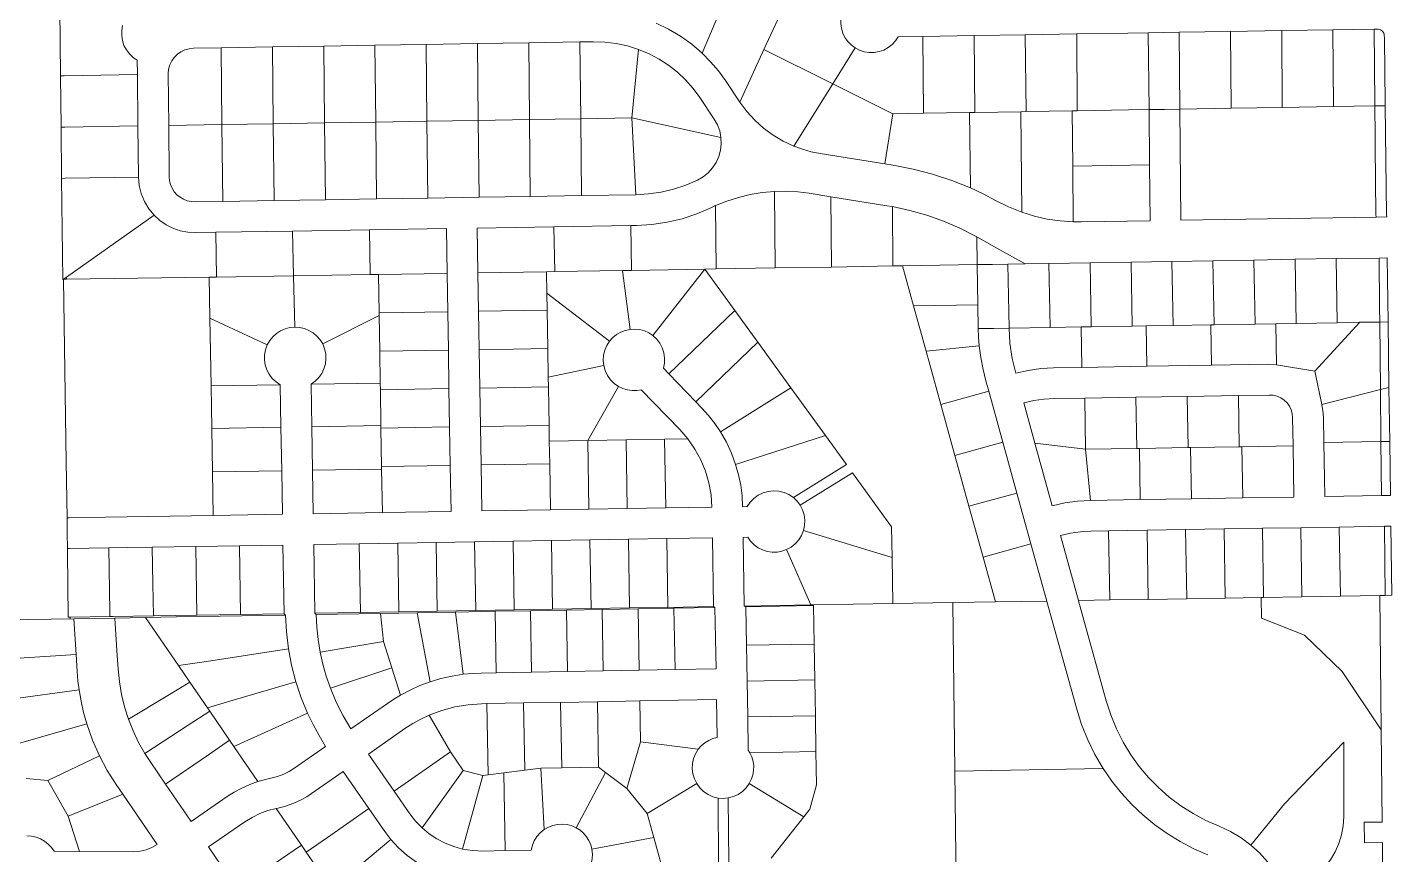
# Model space of a CAD drawing. Header units: feet. Extents: x 865220 to 2841409, y -2240498 to 948907.
# Drawn here: x 2836059 to 2838721, y 942249 to 943864 of the extents above; entities that cross this region are included whole.
import ezdxf

# ---------------------------------------------------------------- set-up
doc = ezdxf.new("R2010")
doc.units = ezdxf.units.FT
doc.header["$LTSCALE"] = 0.015
doc.header["$MEASUREMENT"] = 0
doc.layers.add('Dakota County Parcels', color=7, linetype='Continuous')

msp = doc.modelspace()

# ---------------------------------------------------------------- linework, layer by layer
at = {"layer": 'Dakota County Parcels', "lineweight": 5}
for p, q in [((2837375.9, 943813.8), (2837476.6, 944052.3)), ((2837496.4, 943820.7), (2837542.4, 943920.6)), ((2836124.2, 943769.3), (2836122.8, 943901.2)), ((2838406.5, 943856.2), (2838506.5, 943857.8)), ((2838506.5, 943857.8), (2838606.5, 943859.4)), ((2838507.6, 943707.8), (2838506.5, 943857.8)), ((2838606.5, 943859.4), (2838686.7, 943860.7)), ((2838607.6, 943709.4), (2838606.5, 943859.4)), ((2838686.7, 943860.7), (2838692.2, 943860.8)), ((2838688.2, 943715.4), (2838686.7, 943860.7)), ((2836737.5, 943829.1), (2836837.5, 943830.7)), ((2836837.5, 943830.7), (2836937.5, 943832.4)), ((2836839.1, 943680.8), (2836837.5, 943830.7)), ((2836937.5, 943832.4), (2837037.5, 943834)), ((2836939.1, 943682.4), (2836937.5, 943832.4)), ((2837037.5, 943834), (2837137.5, 943835.6)), ((2837039.1, 943684), (2837037.5, 943834)), ((2837137.5, 943835.6), (2837163.6, 943836)), ((2837139.1, 943685.6), (2837137.5, 943835.6)), ((2837758.5, 943845.7), (2837806.4, 943846.4)), ((2837806.4, 943846.4), (2837906.3, 943848.1)), ((2837807.7, 943696.5), (2837806.4, 943846.4)), ((2837906.3, 943848.1), (2838006.3, 943849.7)), ((2837907.7, 943698.1), (2837906.3, 943848.1)), ((2838006.3, 943849.7), (2838106.6, 943851.3)), ((2838007.7, 943699.7), (2838006.3, 943849.7)), ((2838107.7, 943701.3), (2838106.6, 943851.3)), ((2838247.6, 943703.6), (2838246.2, 943853.6)), ((2838306.6, 943854.6), (2838406.5, 943856.2)), ((2838307.6, 943704.6), (2838306.6, 943854.6)), ((2838407.6, 943706.2), (2838406.5, 943856.2)), ((2838706.6, 943850.8), (2838706.7, 943841.6)), ((2838706.7, 943841.6), (2838708.4, 943715.9)), ((2836383.8, 943823.4), (2836437.6, 943824.3)), ((2836437.6, 943824.3), (2836537.6, 943825.9)), ((2836439.2, 943674.3), (2836437.6, 943824.3)), ((2836537.6, 943825.9), (2836637.6, 943827.5)), ((2836539.2, 943675.9), (2836537.6, 943825.9)), ((2836637.6, 943827.5), (2836737.5, 943829.1)), ((2836639.2, 943677.5), (2836637.6, 943827.5)), ((2836739.2, 943679.1), (2836737.5, 943829.1)), ((2837239, 943687.2), (2837251.8, 943821.1)), ((2837449.3, 943718.4), (2837496.4, 943820.7)), ((2837496.4, 943820.7), (2837630.6, 943753.8)), ((2837630.6, 943753.8), (2837674.3, 943823.9)), ((2836274.2, 943771.8), (2836273.9, 943799.8)), ((2836124.2, 943769.3), (2836131.2, 943769.5)), ((2836125.3, 943669.4), (2836124.2, 943769.3)), ((2836131.2, 943769.5), (2836274.2, 943771.8)), ((2836275.3, 943671.8), (2836274.2, 943771.8)), ((2836335.3, 943672.6), (2836334.2, 943773.9)), ((2837421.3, 943760.3), (2837449.3, 943718.4)), ((2837554.8, 943632.2), (2837630.6, 943753.8)), ((2837630.6, 943753.8), (2837747.8, 943695.5)), ((2837371.4, 943727), (2837399.4, 943685.1)), ((2837807.7, 943696.5), (2837897.7, 943697.9)), ((2837897.7, 943697.9), (2837907.7, 943698.1)), ((2837899.1, 943550.6), (2837897.7, 943697.9)), ((2837907.7, 943698.1), (2837997.7, 943699.5)), ((2837997.7, 943699.5), (2838007.7, 943699.7)), ((2837999.5, 943503.1), (2837997.7, 943699.5)), ((2838007.7, 943699.7), (2838097.7, 943701.2)), ((2838097.7, 943701.2), (2838107.7, 943701.3)), ((2838098.7, 943593.2), (2838097.7, 943701.2)), ((2838248.6, 943595.6), (2838247.6, 943703.6)), ((2838307.6, 943704.6), (2838407.6, 943706.2)), ((2838309.6, 943487.6), (2838307.6, 943704.6)), ((2838407.6, 943706.2), (2838507.6, 943707.8)), ((2838507.6, 943707.8), (2838607.6, 943709.4)), ((2838607.6, 943709.4), (2838688.3, 943710.7)), ((2838688.3, 943710.7), (2838688.2, 943715.4)), ((2838688.8, 943652.5), (2838688.3, 943710.7)), ((2836132.3, 943669.5), (2836275.3, 943671.8)), ((2836276.3, 943571.8), (2836275.3, 943671.8)), ((2836335.3, 943672.6), (2836439.2, 943674.3)), ((2836336.3, 943572.4), (2836335.3, 943672.6)), ((2836439.2, 943674.3), (2836539.2, 943675.9)), ((2836440.8, 943524.3), (2836439.2, 943674.3)), ((2836539.2, 943675.9), (2836639.2, 943677.5)), ((2836540.8, 943525.9), (2836539.2, 943675.9)), ((2836639.2, 943677.5), (2836739.2, 943679.1)), ((2836640.8, 943527.5), (2836639.2, 943677.5)), ((2836739.2, 943679.1), (2836839.1, 943680.8)), ((2836740.8, 943529.2), (2836739.2, 943679.1)), ((2836839.1, 943680.8), (2836939.1, 943682.4)), ((2836840.7, 943530.8), (2836839.1, 943680.8)), ((2836939.1, 943682.4), (2837039.1, 943684)), ((2836940.7, 943532.4), (2836939.1, 943682.4)), ((2837039.1, 943684), (2837139.1, 943685.6)), ((2837040.7, 943534), (2837039.1, 943684)), ((2837139.1, 943685.6), (2837239, 943687.2)), ((2837140.7, 943535.6), (2837139.1, 943685.6)), ((2837246.5, 943537.4), (2837239, 943687.2)), ((2837239, 943687.2), (2837412.6, 943649.4)), ((2837732.2, 943597.7), (2837747.8, 943695.5)), ((2837747.8, 943695.5), (2837807.7, 943696.5)), ((2836125.3, 943669.4), (2836132.3, 943669.5)), ((2836126.4, 943569.4), (2836125.3, 943669.4)), ((2838689.1, 943632.5), (2838688.8, 943652.5)), ((2837606.3, 943617.7), (2837732.2, 943597.7)), ((2838690.4, 943498.6), (2838689.1, 943632.5)), ((2837732.2, 943597.7), (2837748.8, 943595)), ((2838098.7, 943593.2), (2838248.6, 943595.6)), ((2838099.7, 943484.5), (2838098.7, 943593.2)), ((2838249.7, 943486.6), (2838248.6, 943595.6)), ((2836126.4, 943569.4), (2836133.5, 943569.5)), ((2836128.5, 943371.4), (2836126.4, 943569.4)), ((2836133.5, 943569.5), (2836276.3, 943571.8)), ((2837140.7, 943535.6), (2837246.5, 943537.4)), ((2837518.1, 943394.5), (2837516.8, 943543.7)), ((2837584.8, 943540.2), (2837626.8, 943533.5)), ((2836386.7, 943523.4), (2836440.8, 943524.3)), ((2836440.8, 943524.3), (2836540.8, 943525.9)), ((2836540.8, 943525.9), (2836640.8, 943527.5)), ((2836640.8, 943527.5), (2836740.8, 943529.2)), ((2836740.8, 943529.2), (2836840.7, 943530.8)), ((2836840.7, 943530.8), (2836940.7, 943532.4)), ((2836940.7, 943532.4), (2837040.7, 943534)), ((2837040.7, 943534), (2837140.7, 943535.6)), ((2837402, 943516.1), (2837393, 943511.9)), ((2837403.2, 943392.6), (2837402, 943516.1)), ((2837628.1, 943396.3), (2837626.8, 943533.5)), ((2837626.8, 943533.5), (2837736.3, 943516)), ((2837747, 943514.2), (2837736.3, 943516)), ((2837748.1, 943398.3), (2837747, 943514.2)), ((2836135.7, 943376.5), (2836306.6, 943497.4)), ((2838099.7, 943484.5), (2838115.4, 943484.4)), ((2838115.4, 943484.4), (2838249.7, 943486.6)), ((2838309.6, 943487.6), (2838690.5, 943493.9)), ((2838690.4, 943498.6), (2838690.5, 943493.9)), ((2838690.5, 943493.9), (2838711.3, 943494.2)), ((2838711.2, 943499), (2838711.3, 943494.2)), ((2836387.6, 943463.4), (2836427, 943464.1)), ((2836427, 943464.1), (2836577, 943466.5)), ((2836428.4, 943376.4), (2836427, 943464.1)), ((2836577, 943466.5), (2836726.9, 943468.9)), ((2836578.4, 943378.9), (2836577, 943466.5)), ((2836726.9, 943468.9), (2836876.9, 943471.4)), ((2836728.3, 943381.4), (2836726.9, 943468.9)), ((2836878.3, 943383.9), (2836876.9, 943471.4)), ((2836936.9, 943472.3), (2837086.8, 943474.8)), ((2836938.3, 943384.9), (2836936.9, 943472.3)), ((2837086.8, 943474.8), (2837236.8, 943477.2)), ((2837088.2, 943387.3), (2837086.8, 943474.8)), ((2837236.8, 943477.2), (2837247.5, 943477.4)), ((2837238.2, 943389.8), (2837236.8, 943477.2)), ((2837909.3, 943456.3), (2837911.6, 943455)), ((2837912.5, 943401), (2837911.6, 943455)), ((2838052.5, 943403.3), (2838132.5, 943404.6)), ((2838132.5, 943404.6), (2838212.5, 943406)), ((2838134.6, 943279.7), (2838132.5, 943404.6)), ((2838212.5, 943406), (2838292.4, 943407.3)), ((2838214.5, 943281), (2838212.5, 943406)), ((2838292.4, 943407.3), (2838372.4, 943408.6)), ((2838294.5, 943282.3), (2838292.4, 943407.3)), ((2838372.4, 943408.6), (2838452.4, 943409.9)), ((2838374.5, 943283.7), (2838372.4, 943408.6)), ((2838452.4, 943409.9), (2838532.4, 943411.3)), ((2838454.5, 943285), (2838452.4, 943409.9)), ((2838532.4, 943411.3), (2838612.4, 943412.6)), ((2838534.5, 943286.3), (2838532.4, 943411.3)), ((2838612.4, 943412.6), (2838696.3, 943413.8)), ((2838614.4, 943287.6), (2838612.4, 943412.6)), ((2838712.3, 943414.1), (2838696.3, 943413.8)), ((2838697.3, 943317.7), (2838696.3, 943413.8)), ((2838714, 943289.1), (2838712.3, 943414.1)), ((2836428.4, 943376.4), (2836578.4, 943378.9)), ((2836578.4, 943378.9), (2836728.3, 943381.4)), ((2836581, 943279), (2836578.4, 943378.9)), ((2836728.3, 943381.4), (2836744.3, 943381.7)), ((2836744.3, 943381.7), (2836878.3, 943383.9)), ((2836745.6, 943306.7), (2836744.3, 943381.7)), ((2836879.5, 943308.9), (2836878.3, 943383.9)), ((2836938.3, 943384.9), (2837072.2, 943387.1)), ((2836939.5, 943309.9), (2836938.3, 943384.9)), ((2837072.2, 943387.1), (2837088.2, 943387.3)), ((2837072.9, 943345.5), (2837072.2, 943387.1)), ((2837088.2, 943387.3), (2837220.7, 943389.6)), ((2837220.7, 943389.6), (2837238.2, 943389.8)), ((2837220.7, 943389.6), (2837235.2, 943274.6)), ((2837238.2, 943389.8), (2837381.3, 943392.2)), ((2837279.7, 943262.3), (2837381.3, 943392.2)), ((2837381.3, 943392.2), (2837403.2, 943392.6)), ((2837381.3, 943392.2), (2837439.6, 943311.7)), ((2837403.2, 943392.6), (2837518.1, 943394.5)), ((2837518.1, 943394.5), (2837628.1, 943396.3)), ((2837628.1, 943396.3), (2837748.1, 943398.3)), ((2837748.1, 943398.3), (2837766.5, 943398.6)), ((2837766.5, 943398.6), (2837912.5, 943401)), ((2837766.5, 943398.6), (2837788.1, 943320.6)), ((2837913.8, 943322.7), (2837912.5, 943401)), ((2837972.5, 943402), (2838006, 943402.5)), ((2837974.6, 943277), (2837972.5, 943402)), ((2838006, 943402.5), (2838052.5, 943403.3)), ((2838054.6, 943278.4), (2838052.5, 943403.3)), ((2836128.5, 943371.4), (2836130.3, 943372.7)), ((2836130.3, 943372.7), (2836135.7, 943376.5)), ((2836130.3, 943372.7), (2836135.7, 943372.8)), ((2836135.7, 943372.8), (2836135.7, 943376.5)), ((2836135.7, 943372.8), (2836414.4, 943376.2)), ((2836414.4, 943376.2), (2836428.4, 943376.4)), ((2836415.7, 943296.2), (2836414.4, 943376.2)), ((2837072.9, 943345.5), (2837195.2, 943251.6)), ((2837073.5, 943312.1), (2837072.9, 943345.5)), ((2836635.6, 943246), (2836745.6, 943301.7)), ((2836745.6, 943306.7), (2836879.5, 943308.9)), ((2836745.6, 943301.7), (2836745.6, 943306.7)), ((2836746.8, 943231.7), (2836745.6, 943301.7)), ((2836880.8, 943233.9), (2836879.5, 943308.9)), ((2836939.5, 943309.9), (2837073.5, 943312.1)), ((2836940.8, 943234.9), (2836939.5, 943309.9)), ((2837074.7, 943237.1), (2837073.5, 943312.1)), ((2837310.9, 943187.7), (2837439.6, 943311.7)), ((2837439.6, 943311.7), (2837484.6, 943249.6)), ((2837788.1, 943320.6), (2837913.8, 943322.7)), ((2837788.1, 943320.6), (2837812.6, 943232)), ((2837914.6, 943276), (2837913.8, 943322.7)), ((2838697.6, 943288.8), (2838697.3, 943317.7)), ((2836417.9, 943164.3), (2836415.7, 943296.2)), ((2836415.7, 943296.2), (2836527.6, 943244.2)), ((2837974.6, 943277), (2838054.6, 943278.4)), ((2838054.6, 943278.4), (2838115.2, 943279.4)), ((2838115.2, 943279.4), (2838134.6, 943279.7)), ((2838116.5, 943200.4), (2838115.2, 943279.4)), ((2838134.6, 943279.7), (2838214.5, 943281)), ((2838214.5, 943281), (2838241.8, 943281.5)), ((2838241.8, 943281.5), (2838294.5, 943282.3)), ((2838243.1, 943202.5), (2838241.8, 943281.5)), ((2838294.5, 943282.3), (2838368.3, 943283.6)), ((2838368.3, 943283.6), (2838374.5, 943283.7)), ((2838369.6, 943204.6), (2838368.3, 943283.6)), ((2838374.5, 943283.7), (2838454.5, 943285)), ((2838454.5, 943285), (2838494.9, 943285.6)), ((2838494.9, 943285.6), (2838534.5, 943286.3)), ((2838496.2, 943205.6), (2838494.9, 943285.6)), ((2838534.5, 943286.3), (2838614.4, 943287.6)), ((2838571.3, 943192.9), (2838659, 943288.4)), ((2838614.4, 943287.6), (2838659, 943288.4)), ((2838659, 943288.4), (2838697.6, 943288.8)), ((2838714, 943289.1), (2838697.6, 943288.8)), ((2838698.9, 943156.9), (2838697.6, 943288.8)), ((2838715.7, 943161.2), (2838714, 943289.1)), ((2837363.6, 943132.9), (2837484.6, 943249.6)), ((2837484.6, 943249.6), (2837549, 943160.5)), ((2836746.8, 943231.7), (2836880.8, 943233.9)), ((2836747.8, 943169.8), (2836746.8, 943231.7)), ((2836882, 943158.9), (2836880.8, 943233.9)), ((2836940.8, 943234.9), (2837074.7, 943237.1)), ((2836942, 943159.9), (2836940.8, 943234.9)), ((2837075.7, 943181.1), (2837074.7, 943237.1)), ((2837812.6, 943232), (2837916.5, 943242.6)), ((2837812.6, 943232), (2837841.4, 943127.9)), ((2837075.7, 943181.1), (2837183.8, 943204.2)), ((2837300.4, 943198.5), (2837310.9, 943187.7)), ((2838061.6, 943199.5), (2838116.5, 943200.4)), ((2838116.5, 943200.4), (2838243.1, 943202.5)), ((2838243.1, 943202.5), (2838369.6, 943204.6)), ((2838369.6, 943204.6), (2838481.1, 943206.4)), ((2838481.1, 943206.4), (2838496.2, 943205.6)), ((2838496.2, 943205.6), (2838571.3, 943192.9)), ((2838571.3, 943192.9), (2838584.5, 943127.6)), ((2836417.9, 943164.3), (2836551.2, 943166.5)), ((2836551.2, 943166.5), (2836552.9, 943166.5)), ((2836554.3, 943083.5), (2836552.9, 943166.5)), ((2836614.2, 943084.5), (2836612.9, 943167.5)), ((2836612.9, 943167.5), (2836614.7, 943167.5)), ((2836614.7, 943167.5), (2836747.8, 943169.8)), ((2836748.1, 943156.7), (2836747.8, 943169.8)), ((2837076, 943162.1), (2837075.7, 943181.1)), ((2837310.9, 943187.7), (2837363.6, 943132.9)), ((2837929.3, 943173.8), (2837934.9, 943153.8)), ((2836419.3, 943081.3), (2836417.9, 943164.3)), ((2836748.1, 943156.7), (2836882, 943158.9)), ((2836749.2, 943086.7), (2836748.1, 943156.7)), ((2836883.3, 943084), (2836882, 943158.9)), ((2836942, 943159.9), (2837076, 943162.1)), ((2836943.2, 943084.9), (2836942, 943159.9)), ((2837077.2, 943087.2), (2837076, 943162.1)), ((2837152.7, 943057.4), (2837213, 943163)), ((2837257.2, 943156.8), (2837332.2, 943079.1)), ((2837411.6, 943074.4), (2837549, 943160.5)), ((2837549, 943160.5), (2837616.5, 943067.4)), ((2837841.4, 943127.9), (2837934.9, 943153.8)), ((2837934.9, 943153.8), (2837962.4, 943054.4)), ((2838062.6, 943139.5), (2838122.2, 943140.5)), ((2838122.2, 943140.5), (2838222.2, 943142.1)), ((2838123.9, 943040.5), (2838122.2, 943140.5)), ((2838222.2, 943142.1), (2838322.2, 943143.8)), ((2838223.8, 943042.2), (2838222.2, 943142.1)), ((2838322.2, 943143.8), (2838422.1, 943145.4)), ((2838323.8, 943043.8), (2838322.2, 943143.8)), ((2838422.1, 943145.4), (2838482.1, 943146.4)), ((2838423.8, 943045.5), (2838422.1, 943145.4)), ((2838584.5, 943127.6), (2838698.9, 943156.9)), ((2838715.7, 943161.2), (2838698.9, 943156.9)), ((2838700, 943055.5), (2838698.9, 943156.9)), ((2838717.1, 943055.8), (2838715.7, 943161.2)), ((2837363.6, 943132.9), (2837375.4, 943120.7)), ((2837841.4, 943127.9), (2837868.9, 943028.5)), ((2838003.4, 943131), (2838025.1, 943052.5)), ((2836614.2, 943084.5), (2836749.2, 943086.7)), ((2836749.3, 943081.7), (2836749.2, 943086.7)), ((2836943.2, 943084.9), (2837077.2, 943087.2)), ((2836944.5, 943010), (2836943.2, 943084.9)), ((2837077.7, 943056.2), (2837077.2, 943087.2)), ((2838528.8, 943047.2), (2838527.8, 943102.2)), ((2838588.7, 943053.7), (2838587.8, 943103.2)), ((2836419.3, 943081.3), (2836554.3, 943083.5)), ((2836420.7, 942996.3), (2836419.3, 943081.3)), ((2836555.7, 942998.5), (2836554.3, 943083.5)), ((2836615.7, 942999.5), (2836614.2, 943084.5)), ((2836749.3, 943081.7), (2836883.3, 943084)), ((2836750.5, 943006.8), (2836749.3, 943081.7)), ((2836884.5, 943009), (2836883.3, 943084)), ((2837152.7, 943057.4), (2837227.7, 943058.7)), ((2837227.7, 943058.7), (2837302.7, 943059.9)), ((2837229.9, 942924.7), (2837227.7, 943058.7)), ((2837302.7, 943059.9), (2837348.1, 943060.7)), ((2837304.9, 942925.9), (2837302.7, 943059.9)), ((2837348.1, 943060.7), (2837332.2, 943079.1)), ((2837441.2, 943010.9), (2837616.5, 943067.4)), ((2837616.5, 943067.4), (2837657.5, 943010.7)), ((2837077.7, 943056.2), (2837152.7, 943057.4)), ((2837078.5, 943012.2), (2837077.7, 943056.2)), ((2837154.9, 942923.5), (2837152.7, 943057.4)), ((2837868.9, 943028.5), (2837962.4, 943054.4)), ((2837962.4, 943054.4), (2837989.8, 942955)), ((2838025.1, 943052.5), (2838123.9, 943040.5)), ((2838025.1, 943052.5), (2838059, 942930)), ((2838123.9, 943040.5), (2838223.8, 943042.2)), ((2838123.9, 943040.5), (2838133.2, 942940.7)), ((2838223.8, 943042.2), (2838228.8, 943042.2)), ((2838228.8, 943042.2), (2838323.8, 943043.8)), ((2838230.5, 942942.3), (2838228.8, 943042.2)), ((2838323.8, 943043.8), (2838328.8, 943043.9)), ((2838328.8, 943043.9), (2838423.8, 943045.5)), ((2838330.5, 942943.9), (2838328.8, 943043.9)), ((2838423.8, 943045.5), (2838428.8, 943045.5)), ((2838428.8, 943045.5), (2838528.8, 943047.2)), ((2838430.4, 942945.6), (2838428.8, 943045.5)), ((2838530.4, 942947.2), (2838528.8, 943047.2)), ((2838588.7, 943053.7), (2838700, 943055.5)), ((2838590.4, 942948.2), (2838588.7, 943053.7)), ((2838717.1, 943055.8), (2838700, 943055.5)), ((2838701.1, 942950), (2838700, 943055.5)), ((2838718.5, 942950.3), (2838717.1, 943055.8)), ((2836750.5, 943006.8), (2836884.5, 943009)), ((2836750.6, 943001.8), (2836750.5, 943006.8)), ((2836886, 942919), (2836884.5, 943009)), ((2836944.5, 943010), (2837078.5, 943012.2)), ((2836946, 942920), (2836944.5, 943010)), ((2837079.9, 942922.2), (2837078.5, 943012.2)), ((2837553.8, 942946.3), (2837657.5, 943010.7)), ((2837868.9, 943028.5), (2837896.3, 942929.2)), ((2836420.7, 942996.3), (2836555.7, 942998.5)), ((2836422.1, 942911.3), (2836420.7, 942996.3)), ((2836557.1, 942913.6), (2836555.7, 942998.5)), ((2836615.7, 942999.5), (2836750.6, 943001.8)), ((2836617.1, 942914.5), (2836615.7, 942999.5)), ((2836752, 942916.8), (2836750.6, 943001.8)), ((2837567.3, 942931.1), (2837669.3, 942994.5)), ((2837669.3, 942994.5), (2837745.5, 942889.2)), ((2837896.3, 942929.2), (2837989.8, 942955)), ((2837989.8, 942955), (2838017.3, 942855.7)), ((2837229.9, 942924.7), (2837304.9, 942925.9)), ((2837304.9, 942925.9), (2837394.9, 942927.4)), ((2837454.9, 942928.4), (2837463.9, 942928.6)), ((2837896.3, 942929.2), (2837923.8, 942829.8)), ((2838133.2, 942940.7), (2838230.5, 942942.3)), ((2838230.5, 942942.3), (2838330.5, 942943.9)), ((2838330.5, 942943.9), (2838430.4, 942945.6)), ((2838430.4, 942945.6), (2838530.4, 942947.2)), ((2838590.4, 942948.2), (2838701.1, 942950)), ((2838706.1, 942950.1), (2838701.1, 942950)), ((2838706.1, 942950.1), (2838718.5, 942950.3)), ((2836422.1, 942911.3), (2836557.1, 942913.6)), ((2836617.1, 942914.5), (2836752, 942916.8)), ((2836752, 942916.8), (2836886, 942919)), ((2836946, 942920), (2837079.9, 942922.2)), ((2837079.9, 942922.2), (2837154.9, 942923.5)), ((2837154.9, 942923.5), (2837229.9, 942924.7)), ((2837573.7, 942881.9), (2837746.5, 942829.2)), ((2837746.5, 942829.2), (2837745.5, 942889.2)), ((2838075, 942872.1), (2838110.1, 942745.2)), ((2838134.2, 942880.7), (2838168.9, 942881.2)), ((2838168.9, 942881.2), (2838243.9, 942882.5)), ((2838171.1, 942746.3), (2838168.9, 942881.2)), ((2838243.9, 942882.5), (2838318.9, 942883.7)), ((2838246.1, 942747.5), (2838243.9, 942882.5)), ((2838318.9, 942883.7), (2838393.9, 942885)), ((2838321.1, 942748.8), (2838318.9, 942883.7)), ((2838393.9, 942885), (2838468.8, 942886.2)), ((2838396.1, 942750), (2838393.9, 942885)), ((2838468.8, 942886.2), (2838543.8, 942887.4)), ((2838471.1, 942751.2), (2838468.8, 942886.2)), ((2838543.8, 942887.4), (2838618.8, 942888.7)), ((2838546, 942752.5), (2838543.8, 942887.4)), ((2838618.8, 942888.7), (2838706.7, 942890.1)), ((2838621, 942753.7), (2838618.8, 942888.7)), ((2838719.3, 942890.3), (2838706.7, 942890.1)), ((2838708, 942755.2), (2838706.7, 942890.1)), ((2838721.1, 942755.4), (2838719.3, 942890.3)), ((2836303.1, 942849.3), (2836388.1, 942850.8)), ((2836388.1, 942850.8), (2836473.1, 942852.2)), ((2836390.3, 942716.6), (2836388.1, 942850.8)), ((2836473.1, 942852.2), (2836558.1, 942853.6)), ((2836475.3, 942718), (2836473.1, 942852.2)), ((2836560.3, 942719.4), (2836558.1, 942853.6)), ((2836618.1, 942854.6), (2836707, 942856)), ((2836620.3, 942720.4), (2836618.1, 942854.6)), ((2836707, 942856), (2836782, 942857.3)), ((2836709.3, 942722), (2836707, 942856)), ((2836782, 942857.3), (2836857, 942858.5)), ((2836784.2, 942723.2), (2836782, 942857.3)), ((2836857, 942858.5), (2836932, 942859.8)), ((2836859.2, 942724.5), (2836857, 942858.5)), ((2836932, 942859.8), (2837007, 942861)), ((2836934.2, 942725.7), (2836932, 942859.8)), ((2837007, 942861), (2837081.9, 942862.2)), ((2837009.2, 942727), (2837007, 942861)), ((2837081.9, 942862.2), (2837156.9, 942863.5)), ((2837084.2, 942728.2), (2837081.9, 942862.2)), ((2837156.9, 942863.5), (2837231.9, 942864.7)), ((2837159.1, 942729.4), (2837156.9, 942863.5)), ((2837231.9, 942864.7), (2837306.9, 942866)), ((2837234.1, 942730.7), (2837231.9, 942864.7)), ((2837306.9, 942866), (2837395.9, 942867.4)), ((2837309.1, 942731.9), (2837306.9, 942866)), ((2837395.9, 942867.4), (2837398.1, 942733.4)), ((2837455.8, 942868.4), (2837464.9, 942868.6)), ((2837458.1, 942734.4), (2837455.8, 942868.4)), ((2837923.8, 942829.8), (2838017.3, 942855.7)), ((2838017.3, 942855.7), (2838048.1, 942744.2)), ((2837540.5, 942844.5), (2837588, 942736.6)), ((2837748, 942739.2), (2837746.5, 942829.2)), ((2837923.8, 942829.8), (2837947.9, 942742.5)), ((2837592.8, 942736.6), (2837748, 942739.2)), ((2837748, 942739.2), (2837864.9, 942741.2)), ((2837864.9, 942741.2), (2837947.9, 942742.5)), ((2837864.9, 942740.1), (2837864.9, 942741.2)), ((2837947.9, 942742.5), (2838048.1, 942744.2)), ((2838048.2, 942743.4), (2838048.1, 942744.2)), ((2838048.2, 942743.4), (2838106.5, 942533.4)), ((2838110.1, 942745.2), (2838171.1, 942746.3)), ((2838110.1, 942744.5), (2838110.1, 942745.2)), ((2838164.3, 942549.4), (2838110.1, 942744.5)), ((2838171.1, 942746.3), (2838246.1, 942747.5)), ((2838246.1, 942747.5), (2838321.1, 942748.8)), ((2838321.1, 942748.8), (2838396.1, 942750)), ((2838396.1, 942750), (2838466.5, 942751.2)), ((2838466.5, 942751.2), (2838471.1, 942751.2)), ((2838467.3, 942710.8), (2838466.5, 942751.2)), ((2838471.1, 942751.2), (2838546, 942752.5)), ((2838546, 942752.5), (2838621, 942753.7)), ((2838621, 942753.7), (2838698.1, 942755)), ((2838698.1, 942755), (2838708, 942755.2)), ((2838700.7, 942493.1), (2838698.1, 942755)), ((2838721.1, 942755.4), (2838708, 942755.2)), ((2836139.3, 942712.4), (2836143.2, 942712.5)), ((2836143.2, 942712.5), (2836220.4, 942713.8)), ((2836143.2, 942709.4), (2836143.2, 942712.5)), ((2836289.9, 942712), (2836349.8, 942713.1)), ((2836390.3, 942716.6), (2836475.3, 942718)), ((2836475.3, 942718), (2836560.3, 942719.4)), ((2836560.3, 942719.4), (2836563.1, 942716.9)), ((2836620.3, 942720.4), (2836709.3, 942722)), ((2836620.3, 942720.4), (2836623.1, 942717.9)), ((2836748.1, 942720.2), (2836623.1, 942717.9)), ((2836709.3, 942722), (2836784.2, 942723.2)), ((2836820, 942721.5), (2836748.1, 942720.2)), ((2836748.1, 942720.2), (2836754.1, 942665.3)), ((2836784.2, 942723.2), (2836859.2, 942724.5)), ((2836894.6, 942722.8), (2836820, 942721.5)), ((2836820, 942721.5), (2836845.3, 942586.5)), ((2836859.2, 942724.5), (2836934.2, 942725.7)), ((2836972, 942724.2), (2836894.6, 942722.8)), ((2836894.6, 942722.8), (2836909.7, 942601.2)), ((2836934.2, 942725.7), (2837009.2, 942727)), ((2837041, 942725.4), (2836972, 942724.2)), ((2836974.1, 942604.2), (2836972, 942724.2)), ((2837009.2, 942727), (2837084.2, 942728.2)), ((2837111, 942726.7), (2837041, 942725.4)), ((2837043.1, 942605.4), (2837041, 942725.4)), ((2837084.2, 942728.2), (2837159.1, 942729.4)), ((2837180.9, 942727.9), (2837111, 942726.7)), ((2837113.1, 942606.7), (2837111, 942726.7)), ((2837159.1, 942729.4), (2837234.1, 942730.7)), ((2837250.9, 942729.1), (2837180.9, 942727.9)), ((2837183.1, 942607.9), (2837180.9, 942727.9)), ((2837234.1, 942730.7), (2837309.1, 942731.9)), ((2837320.9, 942730.4), (2837250.9, 942729.1)), ((2837253.1, 942609.2), (2837250.9, 942729.1)), ((2837309.1, 942731.9), (2837398.1, 942733.4)), ((2837400.9, 942731.8), (2837320.9, 942730.4)), ((2837323, 942610.4), (2837320.9, 942730.4)), ((2837398.1, 942733.4), (2837400.9, 942731.8)), ((2837403, 942611.9), (2837400.9, 942731.8)), ((2837458.1, 942734.4), (2837588, 942736.6)), ((2837458.1, 942734.4), (2837460.9, 942732.9)), ((2837592.8, 942735.2), (2837460.9, 942732.9)), ((2837460.9, 942732.9), (2837462.2, 942657.9)), ((2837588, 942736.6), (2837592.8, 942736.6)), ((2837592.8, 942735.2), (2837592.8, 942736.6)), ((2837592.8, 942735.2), (2837594.2, 942660.3)), ((2836018.3, 942707.2), (2836150.2, 942709.5)), ((2836150.2, 942709.5), (2836190.2, 942710.2)), ((2836154.6, 942639.7), (2836150.2, 942709.5)), ((2836230.3, 942710.9), (2836289.9, 942712)), ((2836235, 942637.3), (2836230.3, 942710.5)), ((2836354.2, 942618.1), (2836289.9, 942712)), ((2838467.3, 942710.8), (2838551.2, 942677.6)), ((2836754.1, 942665.3), (2836630.8, 942644.5)), ((2836754.1, 942665.3), (2836770.3, 942613.9)), ((2837594.2, 942660.3), (2837462.2, 942657.9)), ((2837594.2, 942660.3), (2837595.4, 942590.3)), ((2838551.2, 942677.6), (2838624.6, 942606.7)), ((2836022.6, 942631.3), (2836154.6, 942639.7)), ((2836156.8, 942606.5), (2836154.6, 942639.7)), ((2836236.6, 942611.6), (2836235, 942637.3)), ((2837462.2, 942657.9), (2837463.4, 942587.9)), ((2836376.4, 942585.8), (2836354.2, 942618.1)), ((2836770.3, 942613.9), (2836650.7, 942574.3)), ((2836770.3, 942613.9), (2836787.2, 942560.5)), ((2837043.1, 942605.4), (2837113.1, 942606.7)), ((2837113.1, 942606.7), (2837183.1, 942607.9)), ((2837183.1, 942607.9), (2837253.1, 942609.2)), ((2837253.1, 942609.2), (2837323, 942610.4)), ((2837323, 942610.4), (2837403, 942611.9)), ((2838624.6, 942606.7), (2838700.7, 942493.1)), ((2836410.7, 942535.6), (2836376.4, 942585.8)), ((2836974.1, 942604.2), (2836944.6, 942603.7)), ((2837043.1, 942605.4), (2836974.1, 942604.2)), ((2837595.4, 942590.3), (2837463.4, 942587.9)), ((2837463.4, 942587.9), (2837464.7, 942518)), ((2837595.4, 942590.3), (2837596.7, 942520.3)), ((2836027.3, 942552.8), (2836160.5, 942570.9)), ((2836415.2, 942529), (2836410.7, 942535.6)), ((2836454.1, 942472.3), (2836415.2, 942529)), ((2836761.9, 942544.5), (2836690.6, 942494.9)), ((2836955.7, 942543.9), (2836945.7, 942543.7)), ((2837027.7, 942545.2), (2836955.7, 942543.9)), ((2836958.2, 942404.9), (2836955.7, 942543.9)), ((2837099.7, 942546.4), (2837027.7, 942545.2)), ((2837030, 942413.9), (2837027.7, 942545.2)), ((2837171.7, 942547.7), (2837099.7, 942546.4)), ((2837102, 942418.4), (2837099.7, 942546.4)), ((2837254.1, 942549.2), (2837171.7, 942547.7)), ((2837171.7, 942547.7), (2837173.9, 942419.7)), ((2837404.1, 942551.9), (2837254.1, 942549.2)), ((2837254.1, 942549.2), (2837255.6, 942469.2)), ((2837405.4, 942477.9), (2837404.1, 942551.9)), ((2836038, 942464.8), (2836175.4, 942504.7)), ((2836885, 942449.9), (2836843.2, 942521.5)), ((2837596.7, 942520.3), (2837464.7, 942518)), ((2837464.7, 942518), (2837465.9, 942453)), ((2837596.7, 942520.3), (2837597.9, 942450.3)), ((2836796.2, 942495.3), (2836724.7, 942445.4)), ((2838700.7, 942493.1), (2838702.6, 942312.8)), ((2836288.9, 942446.4), (2836298.8, 942431.1)), ((2836462.4, 942460.1), (2836454.1, 942472.3)), ((2836509.2, 942391.8), (2836462.4, 942460.1)), ((2836641.4, 942460.5), (2836579.6, 942417.5)), ((2836885, 942449.9), (2836775, 942373.2)), ((2836909.9, 942413.7), (2836885, 942449.9)), ((2837255.6, 942469.2), (2837229, 942378.3)), ((2837255.6, 942469.2), (2837368.3, 942454.8)), ((2837468.9, 942448), (2837465.9, 942453)), ((2837597.9, 942450.3), (2837468.9, 942448)), ((2837597.9, 942450.3), (2837599.1, 942385.3)), ((2838511.6, 942348.3), (2838627.5, 942468.4)), ((2838627.5, 942468.4), (2838627.6, 942323.2)), ((2836099.5, 942393.7), (2836200.3, 942441.7)), ((2836298.8, 942431.1), (2836329.2, 942386.7)), ((2836724.7, 942445.4), (2836775, 942373.2)), ((2837173.9, 942419.7), (2837102, 942418.4)), ((2837187.5, 942409.5), (2837173.9, 942419.7)), ((2836057.2, 942397.6), (2836099.5, 942393.7)), ((2836099.5, 942393.7), (2836139.4, 942324.4)), ((2836675.4, 942411.2), (2836613.9, 942368.3)), ((2836675.4, 942411.2), (2836725.7, 942339)), ((2836909.9, 942413.7), (2836829.7, 942301.4)), ((2836948.2, 942403.7), (2836908.5, 942260.1)), ((2836948.2, 942403.7), (2836909.9, 942413.7)), ((2836958.2, 942404.9), (2836948.2, 942403.7)), ((2836989, 942408.8), (2836958.2, 942404.9)), ((2837030, 942413.9), (2836989, 942408.8)), ((2836989, 942408.8), (2836991.6, 942256.9)), ((2837061, 942417.7), (2837030, 942413.9)), ((2837102, 942418.4), (2837061, 942417.7)), ((2837061, 942417.7), (2837067.8, 942298.2)), ((2837187.5, 942409.5), (2837130, 942301.7)), ((2837229, 942378.3), (2837187.5, 942409.5)), ((2838158.2, 942417.3), (2837868.6, 942412.2)), ((2837868.6, 942413.2), (2837868.6, 942412.2)), ((2837868.6, 942412.2), (2837872.4, 942082)), ((2836139.4, 942324.4), (2836245.8, 942366.9)), ((2836245.8, 942366.9), (2836232.8, 942385.9)), ((2836312.8, 942268.9), (2836245.8, 942366.9)), ((2836329.2, 942386.7), (2836378.9, 942314.1)), ((2836449.6, 942362.6), (2836462.9, 942371)), ((2836775, 942373.2), (2836805.8, 942328.9)), ((2837268.8, 942329.4), (2837229, 942378.3)), ((2837365.2, 942387.8), (2837268.8, 942329.4)), ((2837574.4, 942323), (2837467.7, 942387.8)), ((2837586, 942337.7), (2837599.1, 942385.3)), ((2836378.9, 942314.1), (2836449.6, 942362.6)), ((2837406.9, 942359.7), (2837407.9, 942227.8)), ((2837426.9, 942359.8), (2837427.9, 942232.2)), ((2838446.5, 942267.9), (2838511.6, 942348.3)), ((2836139.4, 942324.4), (2836161.5, 942255.4)), ((2836412.7, 942264.6), (2836483.5, 942313.1)), ((2836483.5, 942313.1), (2836497.8, 942321.8)), ((2836545.2, 942339.3), (2836546.2, 942339.5)), ((2836594.2, 942267.7), (2836545.2, 942339.3)), ((2836725.7, 942339), (2836756.6, 942294.6)), ((2837281.8, 942282.3), (2837268.8, 942329.4)), ((2837510.5, 942242.4), (2837574.4, 942323)), ((2837574.4, 942323), (2837586, 942337.7)), ((2836756.6, 942294.6), (2836768.7, 942278.8)), ((2838702.6, 942312.8), (2838667.6, 942312.4)), ((2838668, 942272.4), (2838667.6, 942312.4)), ((2836412.7, 942264.6), (2836469.2, 942182.1)), ((2836603.6, 942253.9), (2836594.2, 942267.7)), ((2837281.8, 942282.3), (2837160.7, 942259.8)), ((2837305.7, 942195.6), (2837281.8, 942282.3)), ((2838703, 942272.8), (2838668, 942272.4)), ((2838703, 942272.8), (2838704.8, 942096.2)), ((2836111.5, 942255.6), (2836161.5, 942255.4)), ((2836161.5, 942255.4), (2836267.2, 942254.9)), ((2836641.1, 942199.2), (2836603.6, 942253.9)), ((2836948.2, 942256.1), (2836991.6, 942256.9)), ((2836991.6, 942256.9), (2837042.5, 942257.7))]:
    msp.add_line(p, q, dxfattribs=at)
for points in [[(2837648.3, 943891), (2837646.5, 943881.5), (2837646.2, 943871.9), (2837647.4, 943862.3), (2837650.2, 943853.1), (2837654.4, 943844.4), (2837659.9, 943836.6), (2837666.6, 943829.7), (2837674.3, 943823.9)], [(2836245.4, 943867.8), (2836243.6, 943858.1), (2836243.5, 943848.2), (2836244.9, 943838.4), (2836248, 943828.9), (2836252.6, 943820.1), (2836258.5, 943812.2), (2836265.7, 943805.4), (2836273.9, 943799.8)], [(2837375.9, 943813.8), (2837355.5, 943831.3), (2837333.6, 943846.9), (2837310.5, 943860.5), (2837286.2, 943872)], [(2838692.2, 943860.8), (2838694.6, 943860.7), (2838696.9, 943860.1), (2838699.1, 943859.3), (2838701.1, 943858), (2838702.9, 943856.5), (2838704.4, 943854.7), (2838705.7, 943852.7), (2838706.6, 943850.6)], [(2837251.8, 943821.1), (2837230.4, 943827.9), (2837208.4, 943832.6), (2837186.1, 943835.4), (2837163.6, 943836)], [(2837674.3, 943823.9), (2837683, 943819.5), (2837692.2, 943816.5), (2837701.8, 943815), (2837711.5, 943815.1), (2837721.1, 943816.7), (2837730.3, 943819.9), (2837738.8, 943824.5), (2837746.5, 943830.5), (2837753.1, 943837.6), (2837758.5, 943845.7)], [(2838106.6, 943851.3), (2838206.6, 943852.9), (2838246.2, 943853.6)], [(2838246.2, 943853.6), (2838276.2, 943854.1), (2838306.6, 943854.6)], [(2836383.8, 943823.4), (2836375.2, 943822.5), (2836367, 943820.2), (2836359.2, 943816.5), (2836352.2, 943811.6), (2836346.1, 943805.5), (2836341.1, 943798.5), (2836337.4, 943790.7), (2836335.1, 943782.5), (2836334.2, 943773.9)], [(2837371.4, 943727), (2837358.3, 943744.8), (2837343.7, 943761.4), (2837327.6, 943776.6), (2837310.3, 943790.2), (2837291.8, 943802.3), (2837272.2, 943812.6), (2837251.8, 943821.1)], [(2837421.3, 943760.3), (2837407.6, 943779.3), (2837392.4, 943797.1), (2837375.9, 943813.8)], [(2837449.3, 943718.4), (2837463, 943699.9), (2837478.5, 943682.9), (2837495.6, 943667.4), (2837514.1, 943653.7), (2837533.9, 943642), (2837554.8, 943632.2)], [(2838107.7, 943701.3), (2838207.7, 943703), (2838247.6, 943703.6)], [(2838247.6, 943703.6), (2838277.6, 943704.1), (2838307.6, 943704.6)], [(2838688.3, 943710.7), (2838708.4, 943711.1), (2838708.7, 943711.1)], [(2838708.4, 943715.9), (2838708.4, 943711.1), (2838711.2, 943499)], [(2837412.6, 943649.4), (2837410.1, 943661.9), (2837405.6, 943673.9), (2837399.4, 943685.1)], [(2837366.9, 943566), (2837377.9, 943572.3), (2837387.7, 943580.3), (2837396.2, 943589.7), (2837403.1, 943600.4), (2837408.3, 943611.9), (2837411.7, 943624.1), (2837413.1, 943636.7), (2837412.6, 943649.4)], [(2837554.8, 943632.2), (2837571.6, 943626.1), (2837588.8, 943621.2), (2837606.3, 943617.7)], [(2837899.1, 943550.6), (2837862.7, 943565.4), (2837825.4, 943577.7), (2837787.4, 943587.6), (2837748.8, 943595)], [(2836276.3, 943571.8), (2836277.7, 943555.4), (2836281.6, 943539.5), (2836287.8, 943524.2), (2836296.2, 943510.1), (2836306.6, 943497.4)], [(2836336.3, 943572.4), (2836337, 943564.7), (2836338.9, 943557.1), (2836342, 943549.9), (2836346.2, 943543.3), (2836351.3, 943537.5), (2836357.3, 943532.5), (2836364, 943528.5), (2836371.3, 943525.6), (2836378.9, 943523.9), (2836386.7, 943523.4)], [(2837246.5, 943537.4), (2837271.4, 943538.9), (2837296, 943542.5), (2837320.3, 943548.3), (2837344, 943556.1), (2837366.9, 943566)], [(2837516.8, 943543.7), (2837493.1, 943541.6), (2837469.7, 943537.8), (2837446.7, 943532.2), (2837424.1, 943525), (2837402, 943516.1)], [(2837584.8, 943540.2), (2837562.3, 943543), (2837539.5, 943544.1), (2837516.8, 943543.7)], [(2837948.1, 943526.2), (2837923.9, 943539), (2837899.1, 943550.6)], [(2837247.5, 943477.4), (2837277.6, 943479.2), (2837307.4, 943483.6), (2837336.7, 943490.5), (2837365.3, 943500), (2837393, 943511.9)], [(2837909.3, 943456.3), (2837878.5, 943472.1), (2837846.7, 943485.8), (2837814.1, 943497.5), (2837780.8, 943506.9), (2837747, 943514.2)], [(2837948.1, 943526.2), (2837973.3, 943513.6), (2837999.5, 943503.1)], [(2836306.6, 943497.4), (2836317.7, 943487.2), (2836330.1, 943478.7), (2836343.5, 943471.9), (2836357.8, 943467.1), (2836372.6, 943464.2), (2836387.6, 943463.4)], [(2837999.5, 943503.1), (2838024, 943495.6), (2838048.9, 943489.9), (2838074.2, 943486.2), (2838099.7, 943484.5)], [(2837911.6, 943455), (2837950.5, 943433.4), (2838006, 943402.5)], [(2837912.5, 943401), (2837942.5, 943401.5), (2837972.5, 943402)], [(2836136.9, 942906.6), (2836135.3, 943015), (2836130.3, 943372.7)], [(2836581, 943279), (2836571.5, 943278), (2836562.2, 943275.6), (2836553.4, 943271.7), (2836545.4, 943266.5), (2836538.3, 943260.1), (2836532.3, 943252.6), (2836527.6, 943244.2)], [(2836635.6, 943246), (2836630.6, 943254.2), (2836624.3, 943261.5), (2836617, 943267.7), (2836608.8, 943272.6), (2836599.9, 943276.2), (2836590.6, 943278.3), (2836581, 943279)], [(2837235.2, 943274.6), (2837226, 943272.6), (2837217.1, 943269.3), (2837208.9, 943264.6), (2837201.5, 943258.6), (2837195.2, 943251.6)], [(2837279.7, 943262.3), (2837271.8, 943267.5), (2837263.2, 943271.5), (2837254.1, 943274), (2837244.7, 943275), (2837235.2, 943274.6)], [(2837914.6, 943276), (2837944.6, 943276.5), (2837974.6, 943277)], [(2837914.6, 943276), (2837915.2, 943259.3), (2837916.5, 943242.6)], [(2837974.6, 943277), (2837976.4, 943247.3), (2837980.7, 943217.8), (2837987.5, 943188.8)], [(2836612.9, 943167.5), (2836621, 943173.3), (2836628, 943180.4), (2836633.7, 943188.6), (2836638.1, 943197.6), (2836640.8, 943207.2), (2836642, 943217.1), (2836641.5, 943227), (2836639.3, 943236.8), (2836635.6, 943246)], [(2837195.2, 943251.6), (2837189.8, 943243.2), (2837185.8, 943233.9), (2837183.5, 943224.2), (2837182.8, 943214.1), (2837183.8, 943204.2)], [(2837300.4, 943198.5), (2837302.4, 943208.4), (2837302.7, 943218.6), (2837301.2, 943228.7), (2837298.1, 943238.3), (2837293.4, 943247.3), (2837287.2, 943255.4), (2837279.7, 943262.3)], [(2836527.6, 943244.2), (2836524.2, 943234.9), (2836522.3, 943225.1), (2836522.2, 943215.1), (2836523.6, 943205.2), (2836526.7, 943195.7), (2836531.3, 943186.9), (2836537.3, 943178.9), (2836544.6, 943172.1), (2836552.9, 943166.5)], [(2837916.5, 943242.6), (2837919.5, 943219.4), (2837923.8, 943196.5), (2837929.3, 943173.8)], [(2837183.8, 943204.2), (2837186.6, 943194.1), (2837191, 943184.7), (2837197.1, 943176.2), (2837204.5, 943168.9), (2837213, 943163)], [(2838061.6, 943199.5), (2838036.6, 943198), (2838011.8, 943194.4), (2837987.5, 943188.8)], [(2837213, 943163), (2837221.3, 943159.1), (2837230, 943156.4), (2837239.1, 943155.2), (2837248.2, 943155.3), (2837257.2, 943156.8)], [(2838062.6, 943139.5), (2838042.7, 943138.3), (2838022.9, 943135.5), (2838003.4, 943131)], [(2838527.8, 943102.2), (2838527, 943110), (2838524.9, 943117.5), (2838521.4, 943124.6), (2838516.8, 943130.9), (2838511.2, 943136.4), (2838504.7, 943140.8), (2838497.5, 943144), (2838489.9, 943145.9), (2838482.1, 943146.4)], [(2837411.6, 943074.4), (2837400.6, 943090.7), (2837388.5, 943106.1), (2837375.4, 943120.7)], [(2838587.8, 943103.2), (2838586.9, 943115.5), (2838584.5, 943127.6)], [(2837394.9, 942927.4), (2837393.2, 942951.3), (2837389, 942974.8), (2837382.3, 942997.8), (2837373.1, 943019.9), (2837361.7, 943041), (2837348.1, 943060.7)], [(2837441.2, 943010.9), (2837433.1, 943032.8), (2837423.2, 943054.1), (2837411.6, 943074.4)], [(2837454.9, 942928.4), (2837453.7, 942949.3), (2837451.1, 942970.1), (2837446.9, 942990.7), (2837441.2, 943010.9)], [(2837553.8, 942946.3), (2837545.2, 942952.1), (2837535.6, 942956.2), (2837525.5, 942958.7), (2837515.1, 942959.4), (2837504.7, 942958.3), (2837494.7, 942955.4), (2837485.4, 942950.8), (2837477, 942944.7), (2837469.7, 942937.2), (2837463.9, 942928.6)], [(2837567.3, 942931.1), (2837561.2, 942939.3), (2837553.8, 942946.3)], [(2837573.7, 942881.9), (2837575.8, 942891.9), (2837576.3, 942902.1), (2837574.9, 942912.2), (2837571.9, 942922), (2837567.3, 942931.1)], [(2838133.2, 942940.7), (2838108.2, 942939.2), (2838083.4, 942935.6), (2838059, 942930)], [(2836136.9, 942906.6), (2836141, 942906.7), (2836211.7, 942907.8), (2836422.1, 942911.3)], [(2836137.6, 942846.6), (2836137.3, 942876.6), (2836136.9, 942906.6)], [(2837540.5, 942844.5), (2837549.5, 942849.5), (2837557.6, 942855.9), (2837564.4, 942863.6), (2837569.9, 942872.4), (2837573.7, 942881.9)], [(2838134.2, 942880.7), (2838114.2, 942879.5), (2838094.5, 942876.6), (2838075, 942872.1)], [(2836137.6, 942846.6), (2836141.7, 942846.7), (2836218.2, 942847.9)], [(2836139.3, 942712.4), (2836137.7, 942839.4), (2836137.6, 942846.6)], [(2836218.2, 942847.9), (2836254, 942848.5), (2836303.1, 942849.3)], [(2836220.4, 942713.8), (2836220.2, 942723.6), (2836218.2, 942847.9)], [(2836305.4, 942715.2), (2836304.3, 942777.9), (2836303.1, 942849.3)], [(2837464.9, 942868.6), (2837470.5, 942860.8), (2837477.3, 942853.9), (2837485, 942848.3), (2837493.6, 942843.9), (2837502.8, 942841), (2837512.3, 942839.6), (2837521.9, 942839.7), (2837531.4, 942841.4), (2837540.5, 942844.5)], [(2837864.9, 942740.1), (2837864.9, 942740.1), (2837868.6, 942413.2)], [(2836220.4, 942713.8), (2836227.1, 942713.9), (2836305.4, 942715.2)], [(2836305.4, 942715.2), (2836348.5, 942715.9), (2836390.3, 942716.6)], [(2836349.8, 942713.1), (2836350.5, 942713.1), (2836563.1, 942716.9)], [(2836568.7, 942651.2), (2836564.8, 942683.9), (2836563.1, 942716.9)], [(2836630.8, 942644.5), (2836626.8, 942668.8), (2836624.2, 942693.3), (2836623.1, 942717.9)], [(2836190.2, 942710.2), (2836229.2, 942710.9), (2836230.3, 942710.9)], [(2836568.7, 942651.2), (2836409, 942626.5), (2836354.2, 942618.1)], [(2836583.2, 942586.8), (2836574.9, 942618.8), (2836568.7, 942651.2)], [(2836650.7, 942574.3), (2836642.7, 942597.3), (2836636.1, 942620.7), (2836630.8, 942644.5)], [(2836156.8, 942606.5), (2836158.3, 942588.7), (2836160.5, 942570.9)], [(2836236.6, 942611.6), (2836239, 942586.7), (2836243.2, 942562), (2836249.1, 942537.6), (2836256.7, 942513.8)], [(2836376.4, 942585.8), (2836333.4, 942559.9), (2836256.7, 942513.8)], [(2836583.2, 942586.8), (2836461, 942550.6), (2836410.7, 942535.6)], [(2836606.2, 942525), (2836593.6, 942555.5), (2836583.2, 942586.8)], [(2836845.3, 942586.5), (2836825.4, 942579.1), (2836806, 942570.4), (2836787.2, 942560.5)], [(2836909.7, 942601.2), (2836887.9, 942597.7), (2836866.4, 942592.8), (2836845.3, 942586.5)], [(2836944.6, 942603.7), (2836927.1, 942602.9), (2836909.7, 942601.2)], [(2836160.5, 942570.9), (2836164.3, 942548.6), (2836169.3, 942526.5), (2836175.4, 942504.7)], [(2836690.6, 942494.9), (2836675.5, 942520.4), (2836662.1, 942546.9), (2836650.7, 942574.3)], [(2836787.2, 942560.5), (2836774.4, 942552.8), (2836761.9, 942544.5)], [(2836415.2, 942529), (2836373.3, 942501.7), (2836288.9, 942446.4)], [(2836945.7, 942543.7), (2836919.4, 942541.9), (2836893.4, 942537.6), (2836867.9, 942530.8), (2836843.2, 942521.5)], [(2838106.5, 942533.4), (2838116.1, 942503), (2838128, 942473.4), (2838142.1, 942444.8), (2838158.2, 942417.3)], [(2838164.3, 942549.4), (2838173.2, 942521.8), (2838184.2, 942494.9), (2838197.3, 942469), (2838212.3, 942444.1)], [(2836175.4, 942504.7), (2836186.7, 942472.7), (2836200.3, 942441.7)], [(2836256.7, 942513.8), (2836265.8, 942490.6), (2836276.6, 942468.1), (2836288.9, 942446.4)], [(2836606.2, 942525), (2836508.7, 942481), (2836462.4, 942460.1)], [(2836641.4, 942460.5), (2836628.6, 942481.4), (2836616.8, 942503), (2836606.2, 942525)], [(2836843.2, 942521.5), (2836827, 942513.8), (2836811.3, 942505.1), (2836796.2, 942495.3)], [(2837368.3, 942454.8), (2837374.2, 942461.5), (2837381, 942467.3), (2837388.6, 942472), (2837396.8, 942475.6), (2837405.4, 942477.9)], [(2836329.2, 942386.7), (2836412.8, 942444), (2836454.1, 942472.3)], [(2837365.2, 942387.8), (2837360.7, 942396.9), (2837357.7, 942406.6), (2837356.5, 942416.7), (2837357, 942426.8), (2837359.2, 942436.7), (2837363, 942446.1), (2837368.3, 942454.8)], [(2837467.7, 942387.8), (2837471.8, 942395.8), (2837474.7, 942404.4), (2837476.2, 942413.2), (2837476.4, 942422.2), (2837475.2, 942431.2), (2837472.7, 942439.8), (2837468.9, 942448)], [(2836200.3, 942441.7), (2836215.5, 942413.2), (2836232.8, 942385.9)], [(2838212.3, 942444.1), (2838228.7, 942421.4), (2838246.7, 942400), (2838266.2, 942380), (2838287.2, 942361.5), (2838309.6, 942344.7)], [(2836509.2, 942391.8), (2836521.8, 942395.4), (2836534.5, 942398.3)], [(2836534.5, 942398.3), (2836547.4, 942401.6), (2836559.8, 942406.4)], [(2836559.8, 942406.4), (2836570, 942411.5), (2836579.6, 942417.5)], [(2838158.2, 942417.3), (2838175.2, 942392.7), (2838193.8, 942369.3), (2838214, 942347.2), (2838235.7, 942326.6), (2838258.7, 942307.6), (2838283.1, 942290.2), (2838308.6, 942274.5), (2838335.1, 942260.7), (2838362.5, 942248.7)], [(2836462.9, 942371), (2836477.8, 942379), (2836493.3, 942386), (2836509.2, 942391.8)], [(2836594.9, 942356.8), (2836604.6, 942362.2), (2836613.9, 942368.3)], [(2837406.9, 942359.7), (2837396.9, 942362.2), (2837387.4, 942366.4), (2837378.8, 942372.2), (2837371.3, 942379.4), (2837365.2, 942387.8)], [(2837426.9, 942359.8), (2837436.8, 942362.5), (2837446, 942366.7), (2837454.4, 942372.5), (2837461.7, 942379.6), (2837467.7, 942387.8)], [(2836546.2, 942339.5), (2836563, 942343.7), (2836579.3, 942349.4), (2836594.9, 942356.8)], [(2837406.9, 942359.7), (2837416.9, 942358.9), (2837426.9, 942359.8)], [(2838309.6, 942344.7), (2838333.5, 942329.4), (2838358.6, 942316), (2838384.6, 942304.5)], [(2836497.8, 942321.8), (2836513, 942329.2), (2836528.8, 942335), (2836545.2, 942339.3)], [(2836603.6, 942253.9), (2836645.2, 942282.9), (2836725.7, 942339)], [(2836805.8, 942328.9), (2836817, 942314.5), (2836829.7, 942301.4)], [(2838533.2, 942183.8), (2838549.4, 942191.4), (2838564.5, 942200.9), (2838578.4, 942212.1), (2838590.9, 942224.9), (2838601.8, 942239), (2838610.9, 942254.4), (2838618.1, 942270.7), (2838623.3, 942287.8), (2838626.5, 942305.3), (2838627.6, 942323.2)], [(2836829.7, 942301.4), (2836843.6, 942289.9), (2836858.5, 942279.9), (2836874.4, 942271.6), (2836891.2, 942264.9), (2836908.5, 942260.1)], [(2837042.5, 942257.7), (2837044.7, 942267.3), (2837048.5, 942276.3), (2837053.7, 942284.7), (2837060.2, 942292), (2837067.8, 942298.2)], [(2837067.8, 942298.2), (2837075.9, 942302.9), (2837084.6, 942306.2), (2837093.7, 942308.2), (2837103.1, 942308.7), (2837112.4, 942307.8), (2837121.4, 942305.4), (2837130, 942301.7)], [(2837130, 942301.7), (2837137.6, 942296.9), (2837144.3, 942291), (2837150.2, 942284.2), (2837154.9, 942276.6), (2837158.5, 942268.4), (2837160.7, 942259.8)], [(2838384.6, 942304.5), (2838406.4, 942294.5), (2838427.2, 942282.2), (2838446.5, 942267.9)], [(2836111.5, 942255.6), (2836106.4, 942263.2), (2836100.2, 942269.9), (2836093.1, 942275.5), (2836085.2, 942280.1), (2836076.7, 942283.3), (2836067.7, 942285.3), (2836058.7, 942285.9)], [(2836312.8, 942268.9), (2836302.4, 942262.9), (2836291.1, 942258.5), (2836279.3, 942255.8), (2836267.2, 942254.9)], [(2836469.2, 942182.1), (2836553.6, 942239.8), (2836594.2, 942267.7)], [(2836768.7, 942278.8), (2836691.7, 942214.5), (2836652.8, 942182.1)], [(2836768.7, 942278.8), (2836783.8, 942262.3), (2836800.5, 942247.4), (2836818.5, 942234.2)], [(2836908.5, 942260.1), (2836928.2, 942257), (2836948.2, 942256.1)], [(2837160.7, 942259.8), (2837161.7, 942250.2), (2837161.2, 942240.7), (2837159.2, 942231.3), (2837155.7, 942222.4), (2837150.8, 942214.2)], [(2838446.5, 942267.9), (2838463.4, 942252.4), (2838478.8, 942235.2), (2838492.3, 942216.7), (2838503.9, 942196.8), (2838513.5, 942175.9)]]:
    msp.add_lwpolyline(points, dxfattribs=at)

doc.saveas('drawing.dxf')
